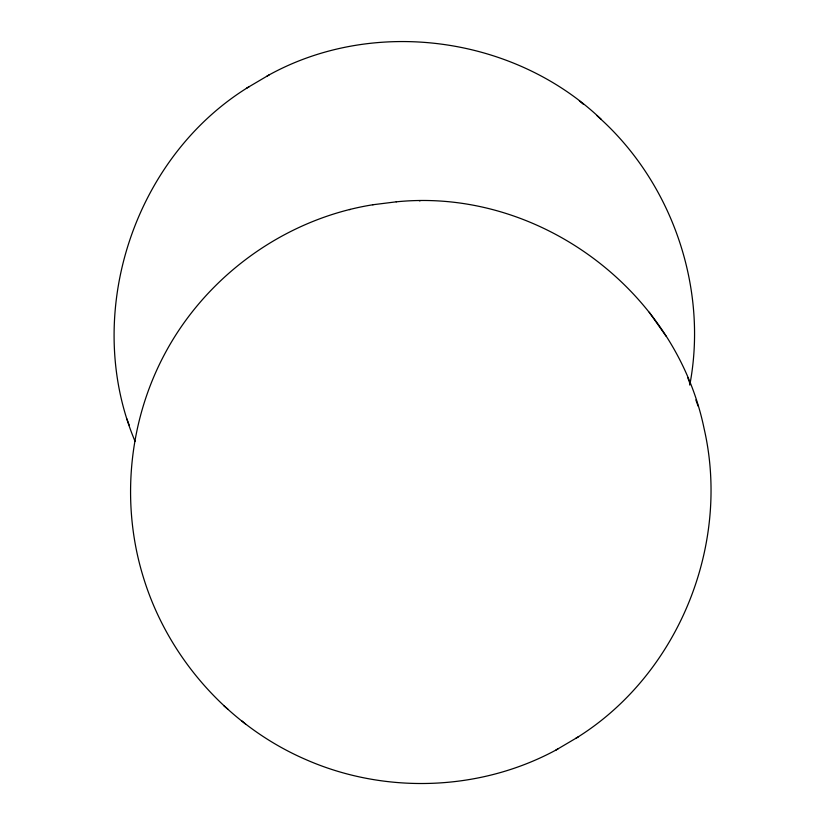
<?xml version="1.0" encoding="UTF-8"?>
<svg xmlns="http://www.w3.org/2000/svg" width="825" height="825" viewBox="0 0 825 825"><rect width="100%" height="100%" fill="white"/><g stroke="black" fill="none" stroke-linecap="round" stroke-linejoin="round"><path stroke-width="1.24" d="M689.772 385.079C708.376 287.347 671.746 181.541 597.135 115.84M249.325 86.563C132.918 157.596 82.067 315.686 135.053 441.303M575.675 738.437C677.882 675.479 730.909 545.552 704.158 428.845C675.592 289.668 537.879 187.399 396.217 201.836M266.784 76.312L269.198 74.858C374.643 16.943 514.491 36.331 601.229 119.326M373.158 204.713C285.77 218.553 207.034 275.096 165.258 352.966C128.669 420.802 120.553 503.013 143.179 576.685C167.63 657.453 228.473 726.175 306.003 759.639C385.141 794.362 479.624 791.216 555.803 750.142L558.216 748.688M246.448 88.285L269.198 74.858M555.803 750.142L578.552 736.715M349.46 209.622L350.419 209.457M372.745 204.765L396.351 201.816M419.44 200.826L420.121 200.784M579.377 100.867L583.162 104.094M241.838 720.906L245.623 724.133M223.771 705.674L227.865 709.16M666.115 336.229L649.234 312.252M687.844 377.902L690.061 383.934M695.846 399.929L698.105 406.096M126.895 418.904L129.154 425.071"/></g></svg>
